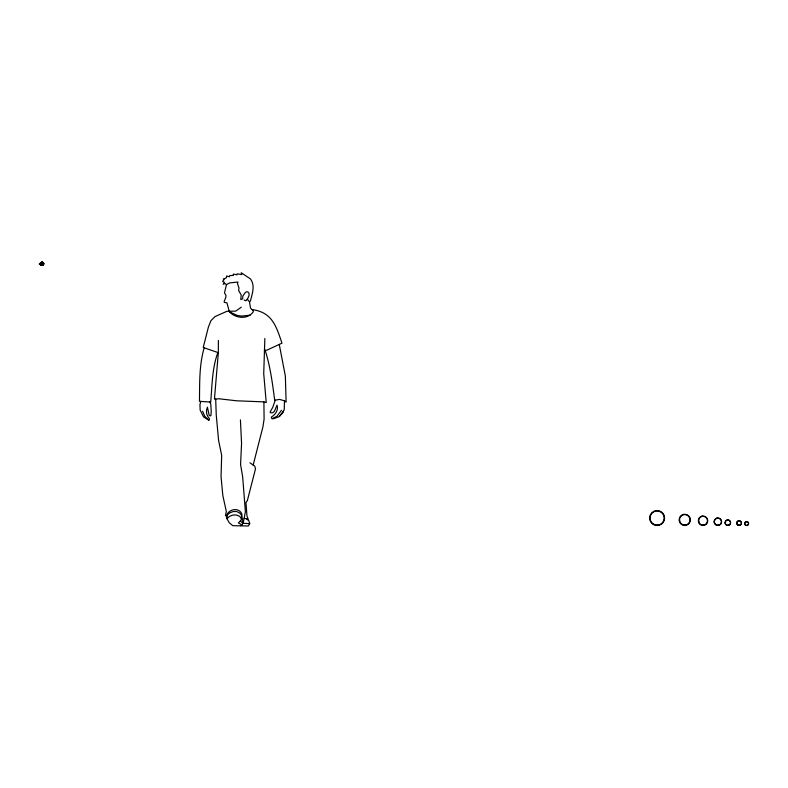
<?xml version="1.0" encoding="UTF-8"?>
<svg xmlns="http://www.w3.org/2000/svg" width="788" height="788" viewBox="0 0 788 788"><rect width="100%" height="100%" fill="white"/><g stroke="black" fill="none" stroke-linecap="round" stroke-linejoin="round"><path stroke-width="1.18" d="M264.857 338.476L263.724 373.748L266.236 402.579L263.911 401.88L236.528 400.796L219.025 398.777L214.444 399.132L218.335 352.689L218.384 340.436M40.395 264.128C39.636 267.516 48.038 263.33 41.439 262.325A1.556 1.556 0 0 1 43.626 264.039A1.556 1.556 0 0 1 41.114 265.014L40.493 263.034L41.439 262.325A1.556 1.556 0 0 0 41.114 265.014L42.65 265.251M40.828 263.606L41.203 264.906L42.601 265.123M265.123 350.227C270.353 366.479 272.5 383.648 274.697 400.255L279.622 399.398L284.488 400.816L284.222 409.819L279.228 416.645L273.219 418.802L271.83 418.684L271.328 417.128C275.327 414.695 278.804 409.987 277.002 405.121L274.401 411.356L272.549 412.823L270.639 412.804L270.077 412.213L272.786 407.238L275.268 400.156M40.109 263.783L40.818 263.714M40.631 263.094L40.631 264.364M40.779 263.832L40.779 264.098M40.533 263.97L40.001 263.793L40.543 264.128M226.55 517.893C225.851 509.59 239.03 505.995 241.965 514.337L241.207 520.247L238.321 522.868L242.162 525.044L242.911 521.183L241.335 514.909L239.582 512.968L236.617 511.481L233.169 511.54L229.722 512.86L227.584 514.741L226.55 517.893L229.19 522.69L232.726 525.675L248.358 525.98L249.717 523.606L248.909 520.829L246.358 518.691L244.103 518.386M283.385 410.952L283.178 412.37L279.523 416.231M241.295 307.202L235.72 311.112L226.914 311.319L215.134 316.51L210.898 320.706L208.387 327.138L203.225 347.449L204.181 347.823C199.069 365.238 199.738 383.451 199.463 401.328L210.711 402.057C212.139 385.559 212.061 368.242 217.852 352.62M200.753 401.368L199.945 404.727L200.162 410.075L203.58 416.931L208.623 420.073M253.175 465.048L262.906 426.938L264.088 419.216L263.911 401.88M40.74 263.409L42.434 262.296M244.073 299.952L245.994 300.799L247.678 298.721L249.047 295.549L249.047 293.353L248.003 291.974L246.486 291.767L245.206 292.624L242.852 296.022L242.615 298.81L240.783 299.627L241.197 294.968L238.646 290.585L238.981 287.965L237.444 283.542L237.966 282.025L229.672 282.912L226.481 284.596L224.472 292.87L225.949 295.333L225.841 297.362L224.166 301.469L224.324 302.346L226.934 302.838L229.141 310.915M41.045 262.759L40.759 264.019M40.927 263.291L42.276 262.552M281.464 410.282L276.903 416.359L272.786 418.31M228.766 310.984C234.479 318.362 247.639 320.155 253.293 311.743L253.135 310.669L250.495 308.01L249.471 301.666L247.235 299.273M227.033 518.819C229.968 514.534 236.833 513.461 240.616 517.224L241.492 519.203M249.471 301.666L250.426 300.996C252.18 293.707 255.401 285.877 250.515 278.972L241.227 272.756L241.768 274.588L237.129 273.84L236.991 274.825L233.248 274.076L233.435 275.436L229.741 275.583L229.456 276.755L226.56 276.007L226.422 277.8L223.28 279.119L224.078 279.513L222.63 281.424L224.403 282.271L223.142 284.202L225.201 283.591L226.481 284.596M240.488 525.675L242.162 525.044M226.747 515.47L225.427 515.805L226.323 511.451L222.827 495.524L221.044 476.573L221.674 455.395L218.581 440.325L216.247 414.882L215.695 399.033M41.528 262.355L42.325 262.266M656.956 525.143L658.788 524.936M684.634 525.163L686.003 525.005M702.935 525.202L704.098 525.074M717.799 525.251L718.715 525.153M727.807 525.3L728.486 525.232M739.036 525.32L739.617 525.261M250.072 315.19L241.65 316.087L237.05 315.377L229.505 311.861M242.556 523.301L249.717 523.606M39.883 263.478L39.4 264.344M39.4 263.586L39.548 264.236M264.354 350.207L266.728 350.236L281.956 343.184C276.125 325.592 271.909 312.206 251.914 309.536M218.335 352.689L204.181 347.823M246.358 518.691L248.269 519.292L246.979 516.101L245.954 502.38L247.324 500.725L255.519 468.811L254.751 466.132L249.914 462.812M42.601 262.64L43.113 263.054M240.212 521.075L242.468 522.74L243.315 522.395L245.393 511.806L242.684 477.036L240.576 464.565L241.561 443.437L240.429 419.906M284.488 400.816L286.123 402.156L285.354 376.014L279.257 344.425M41.291 265.044L41.006 264.798A1.379 1.379 0 0 0 42.936 264.788A1.379 1.379 0 0 0 42.926 262.837A1.379 1.379 0 0 0 40.976 262.847M41.065 264.551L42.838 264.827L43.271 263.35M43.182 262.965L43.488 263.655M209.825 401.969L210.77 403.968L211.214 411.119L210.938 415.571L210.317 415.926L209.204 415.434L207.421 407.189C205.609 411.119 206.446 415.719 209.509 418.763L208.958 420.408L204.811 416.34L202.585 411.228M736.839 523.025L736.898 523.606M725.246 522.621L725.315 523.301M714.342 521.636L714.44 522.552M698.582 520.641L698.71 521.804M679.453 519.735L679.601 521.114M650.031 517.893L650.228 519.735M40.257 263.517L40.277 264.246M39.883 263.32L39.883 264.502M41.124 263.655C42.71 267.231 43.714 260.729 41.124 263.655M655.301 510.811L653.528 511.501A7.466 7.466 0 0 0 652.178 523.665A7.466 7.466 0 0 0 664.077 520.769A7.466 7.466 0 0 0 657.281 510.585L655.301 510.811M683.393 514.436L682.063 514.948A5.595 5.595 0 0 0 681.059 524.059A5.595 5.595 0 0 0 689.963 521.892A5.595 5.595 0 0 0 684.88 514.269L683.393 514.436M701.901 516.189L700.788 516.623A4.698 4.698 0 0 0 699.941 524.276A4.698 4.698 0 0 0 707.417 522.454A4.698 4.698 0 0 0 703.152 516.051L701.901 516.189M716.972 518.1L716.085 518.445A3.733 3.733 0 0 0 715.415 524.522A3.733 3.733 0 0 0 721.345 523.074A3.733 3.733 0 0 0 717.957 517.992L716.972 518.1M727.196 520.011L726.536 520.257A2.758 2.758 0 0 0 726.043 524.759A2.758 2.758 0 0 0 730.437 523.685A2.758 2.758 0 0 0 727.925 519.922L727.196 520.011M738.514 520.769L737.942 520.996A2.374 2.374 0 0 0 737.519 524.857A2.374 2.374 0 0 0 741.301 523.931A2.374 2.374 0 0 0 739.144 520.701L738.514 520.769M746.187 521.695L745.724 521.873A1.94 1.94 0 0 0 745.369 525.035A1.94 1.94 0 0 0 748.472 524.286A1.94 1.94 0 0 0 746.699 521.636L746.187 521.695M726.506 524.926A2.62 2.62 0 0 0 730.486 522.74A2.62 2.62 0 0 0 726.605 520.385A2.62 2.62 0 0 0 726.506 524.926M653.429 524.109A7.092 7.092 0 0 0 664.195 518.218A7.092 7.092 0 0 0 653.715 511.836A7.092 7.092 0 0 0 653.429 524.109M700.719 524.552A4.462 4.462 0 0 0 707.496 520.848A4.462 4.462 0 0 0 700.896 516.839A4.462 4.462 0 0 0 700.719 524.552M681.994 524.384A5.309 5.309 0 0 0 690.052 519.981A5.309 5.309 0 0 0 682.201 515.204A5.309 5.309 0 0 0 681.994 524.384M716.036 524.739A3.536 3.536 0 0 0 721.414 521.794A3.536 3.536 0 0 0 716.174 518.612A3.536 3.536 0 0 0 716.036 524.739M745.694 525.153A1.842 1.842 0 0 0 748.501 523.616A1.842 1.842 0 0 0 745.773 521.961A1.842 1.842 0 0 0 745.694 525.153M737.913 524.995A2.256 2.256 0 0 0 741.341 523.124A2.256 2.256 0 0 0 738.001 521.095A2.256 2.256 0 0 0 737.913 524.995M41.35 265.083A1.478 1.478 0 0 0 43.567 263.803A1.478 1.478 0 0 0 41.35 262.522A1.478 1.478 0 0 0 41.35 265.083M41.597 264.65A0.985 0.985 0 0 0 43.074 263.803A0.985 0.985 0 0 0 41.597 262.946A0.985 0.985 0 0 0 41.597 264.65M41.291 264.788A1.271 1.271 0 0 0 43.34 264A1.271 1.271 0 0 0 41.626 262.621A1.271 1.271 0 0 0 41.291 264.788"/></g></svg>
